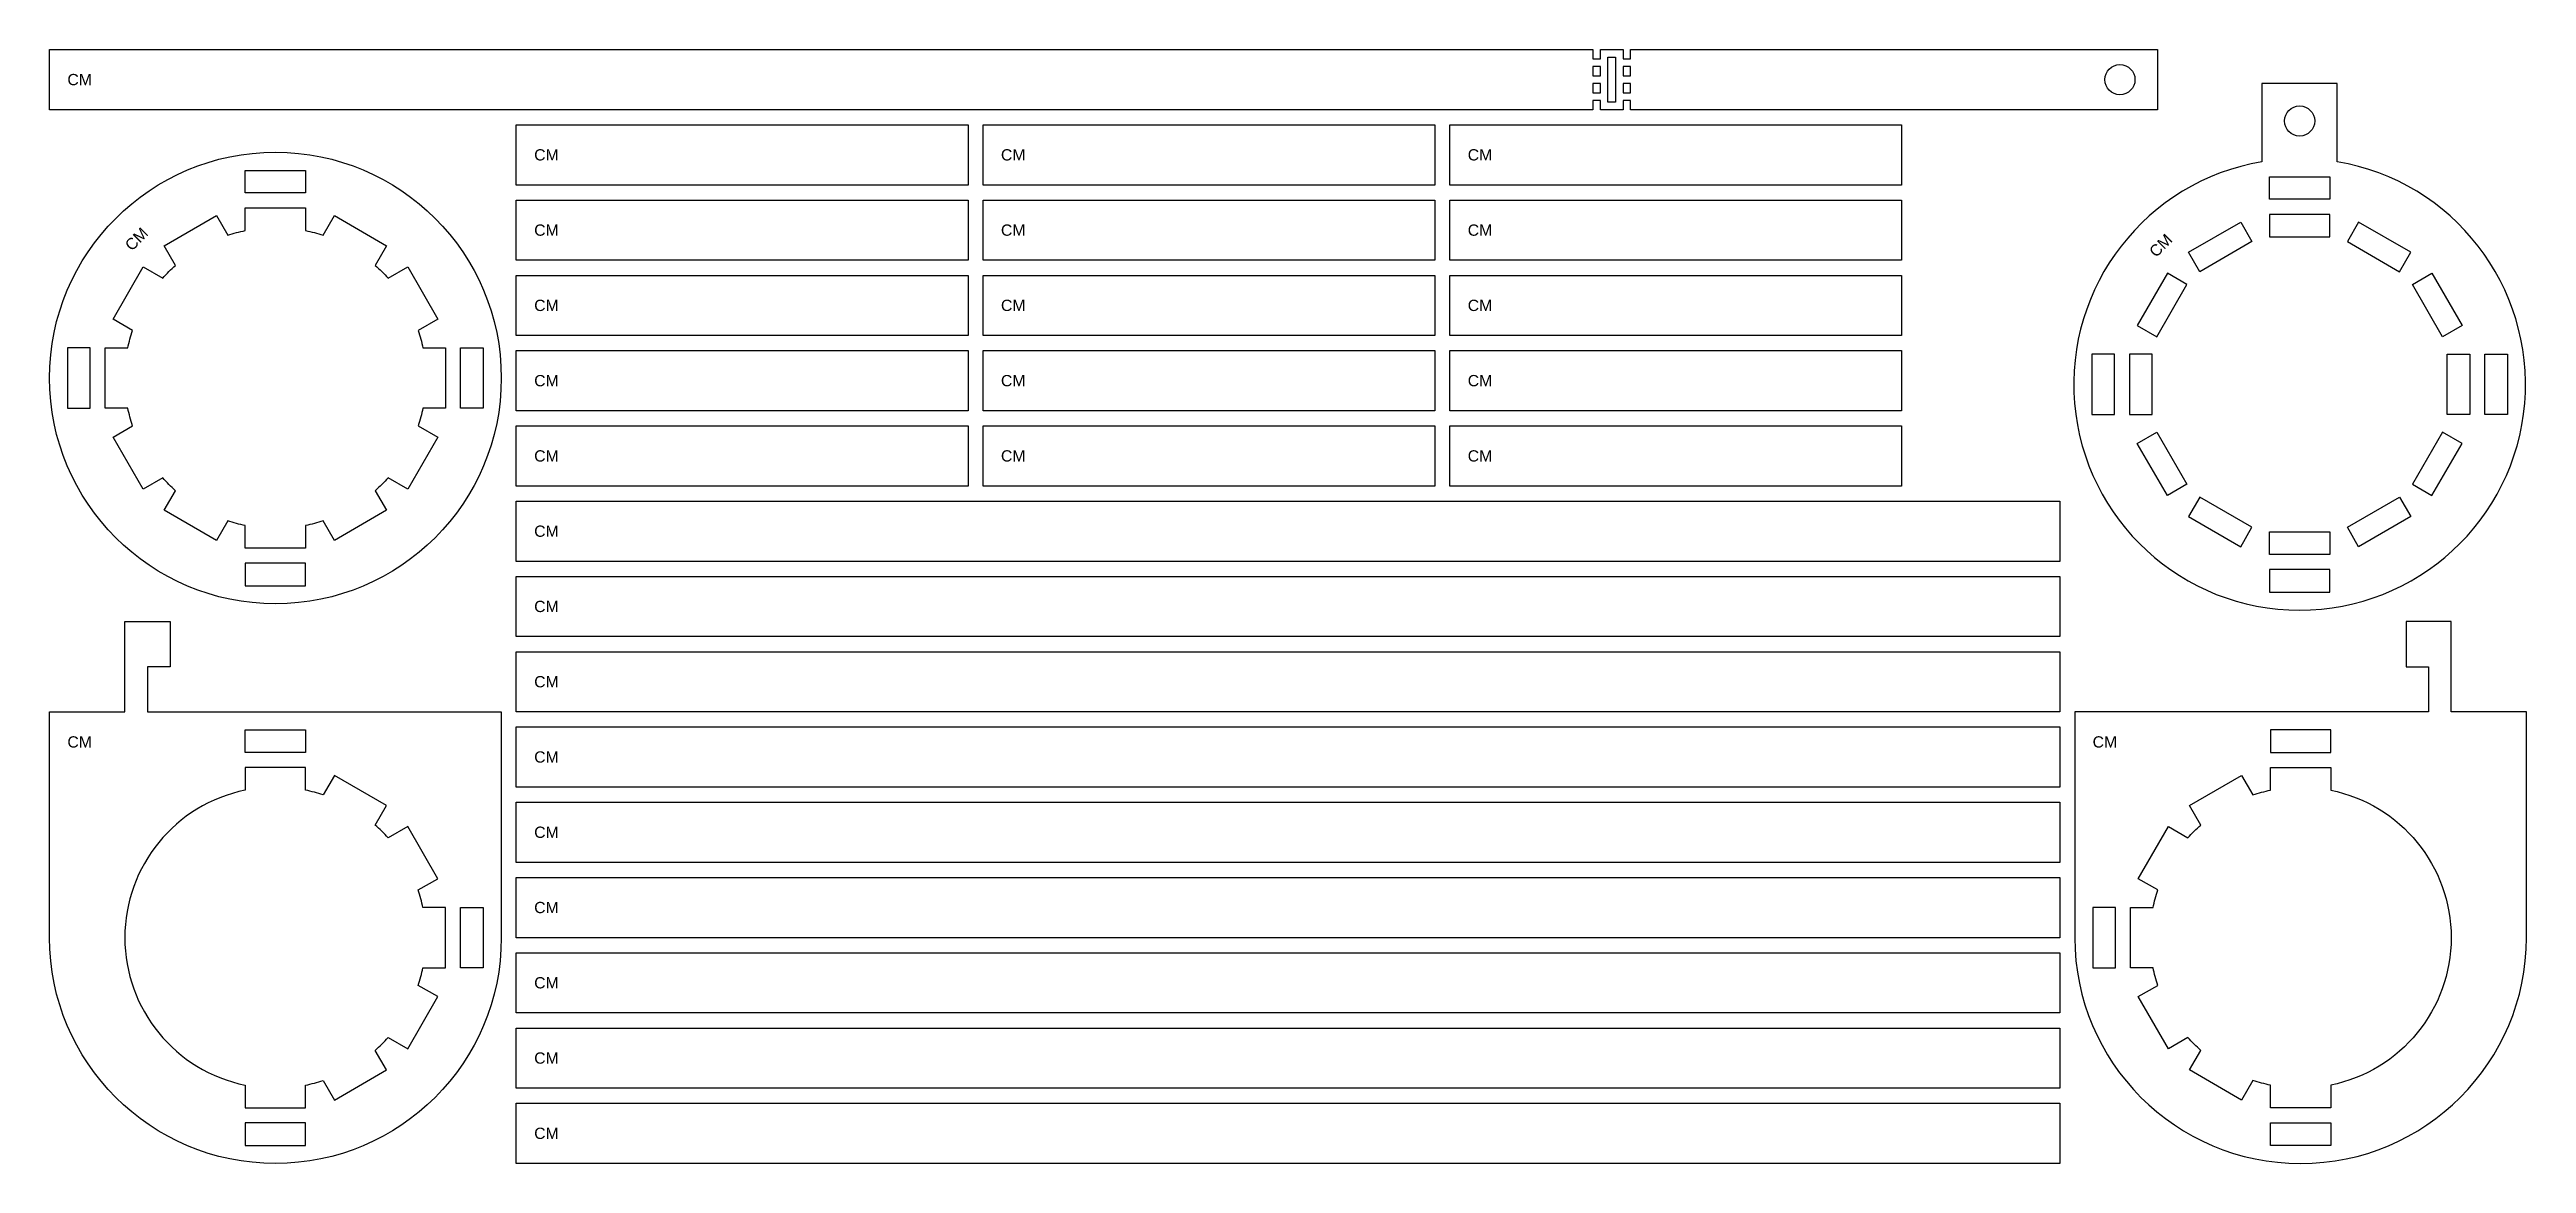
# Model space of a CAD drawing. Header units: millimetres. Extents: x 2967 to 3296, y 1279 to 1427.
import ezdxf

# ---------------------------------------------------------------- set-up
doc = ezdxf.new("R2010")
doc.units = ezdxf.units.MM
for name, color, linetype in [('0 - Marcacao', 6, 'Continuous'), ('1 - Interna', 3, 'Continuous'), ('2 - Externa', 1, 'Continuous')]:
    doc.layers.add(name, color=color, linetype=linetype)
doc.styles.get("Standard").update_dxf_attribs({"font": 'arial.ttf'})

msp = doc.modelspace()

# ---------------------------------------------------------------- linework, layer by layer
at = {"layer": '1 - Interna'}
for points in [[(3173.98, 1425.59), (3174.98, 1425.59), (3174.98, 1419.59), (3173.98, 1419.59)], [(3171.98, 1423.09), (3172.98, 1423.09), (3172.98, 1424.34), (3171.98, 1424.34)], [(3171.98, 1420.84), (3172.98, 1420.84), (3172.98, 1422.09), (3171.98, 1422.09)], [(3176.98, 1423.09), (3176.98, 1424.34), (3175.98, 1424.34), (3175.98, 1423.09)], [(3176.98, 1420.84), (3176.98, 1422.09), (3175.98, 1422.09), (3175.98, 1420.84)], [(3000.98, 1407.54), (2992.98, 1407.54), (2992.98, 1410.54), (3000.98, 1410.54)], [(3269.85, 1406.69), (3261.85, 1406.69), (3261.85, 1409.69), (3269.85, 1409.69)], [(3259.52, 1401.07), (3252.59, 1397.07), (3251.09, 1399.67), (3258.02, 1403.67)], [(3261.85, 1401.69), (3269.85, 1401.69), (3269.85, 1404.69), (3261.85, 1404.69)], [(3272.19, 1401.07), (3279.12, 1397.07), (3280.62, 1399.67), (3273.69, 1403.67)], [(3246.88, 1388.43), (3250.88, 1395.36), (3248.28, 1396.86), (3244.28, 1389.93)], [(3284.82, 1388.43), (3280.82, 1395.36), (3283.42, 1396.86), (3287.42, 1389.93)], [(2972.38, 1378.95), (2972.38, 1386.95), (2969.38, 1386.95), (2969.38, 1378.95)], [(3021.57, 1378.95), (3021.57, 1386.95), (3024.57, 1386.95), (3024.57, 1378.95)], [(3241.26, 1378.1), (3241.26, 1386.1), (3238.26, 1386.1), (3238.26, 1378.1)], [(3246.26, 1378.1), (3246.26, 1386.1), (3243.26, 1386.1), (3243.26, 1378.1)], [(3285.45, 1378.1), (3285.45, 1386.1), (3288.45, 1386.1), (3288.45, 1378.1)], [(3290.45, 1378.1), (3290.45, 1386.1), (3293.45, 1386.1), (3293.45, 1378.1)], [(3246.88, 1375.76), (3250.88, 1368.84), (3248.28, 1367.34), (3244.28, 1374.26)], [(3284.82, 1375.76), (3280.82, 1368.84), (3283.42, 1367.34), (3287.42, 1374.26)], [(3259.52, 1363.13), (3252.59, 1367.13), (3251.09, 1364.53), (3258.02, 1360.53)], [(3272.19, 1363.13), (3279.12, 1367.13), (3280.62, 1364.53), (3273.69, 1360.53)], [(3261.85, 1362.5), (3269.85, 1362.5), (3269.85, 1359.5), (3261.85, 1359.5)], [(3000.98, 1358.35), (2992.98, 1358.35), (2992.98, 1355.35), (3000.98, 1355.35)], [(3269.85, 1357.5), (3261.85, 1357.5), (3261.85, 1354.5), (3269.85, 1354.5)], [(3000.98, 1333.19), (2992.98, 1333.19), (2992.98, 1336.19), (3000.98, 1336.19)], [(3261.98, 1333.19), (3269.98, 1333.19), (3269.98, 1336.19), (3261.98, 1336.19)], [(3021.57, 1304.59), (3021.57, 1312.59), (3024.57, 1312.59), (3024.57, 1304.59)], [(3241.38, 1304.59), (3241.38, 1312.59), (3238.38, 1312.59), (3238.38, 1304.59)], [(3000.98, 1284), (2992.98, 1284), (2992.98, 1281), (3000.98, 1281)], [(3261.98, 1284), (3269.98, 1284), (3269.98, 1281), (3261.98, 1281)]]:
    msp.add_lwpolyline(points, close=True, dxfattribs=at)
for points in [[(3016.57, 1386.95), (3016.57, 1386.95), (3019.57, 1386.95), (3019.57, 1378.95), (3016.57, 1378.95, -0.03023), (3015.95, 1376.61), (3018.55, 1375.11), (3014.55, 1368.19), (3011.95, 1369.69, -0.03023), (3010.24, 1367.98), (3010.24, 1367.98), (3011.74, 1365.38), (3004.81, 1361.38), (3003.31, 1363.98, -0.03023), (3000.98, 1363.35), (3000.98, 1360.35), (2992.98, 1360.35), (2992.98, 1363.35), (2992.98, 1363.35, -0.03023), (2990.64, 1363.98), (2989.14, 1361.38), (2982.22, 1365.38), (2983.72, 1367.98), (2983.72, 1367.98, -0.03023), (2982.01, 1369.69), (2979.41, 1368.19), (2975.41, 1375.11), (2978.01, 1376.61, -0.03023), (2977.38, 1378.95), (2974.38, 1378.95), (2974.38, 1386.95), (2977.38, 1386.95), (2977.38, 1386.95, -0.03023), (2978.01, 1389.28), (2975.41, 1390.78), (2979.41, 1397.71), (2982.01, 1396.21, -0.03023), (2983.72, 1397.92), (2983.72, 1397.92), (2982.22, 1400.52), (2989.14, 1404.52), (2990.64, 1401.92, -0.03023), (2992.98, 1402.54), (2992.98, 1402.54), (2992.98, 1405.54), (3000.98, 1405.54), (3000.98, 1402.54, -0.03023), (3003.31, 1401.92), (3004.81, 1404.52), (3011.74, 1400.52), (3010.24, 1397.92), (3010.24, 1397.92, -0.03023), (3011.95, 1396.21), (3014.55, 1397.71), (3018.55, 1390.78), (3015.95, 1389.28, -0.03023)], [(3003.31, 1289.62), (3004.81, 1287.02), (3011.74, 1291.02), (3010.24, 1293.62, 0.03023), (3011.95, 1295.33), (3011.95, 1295.33), (3014.55, 1293.83), (3018.55, 1300.76), (3015.95, 1302.26, 0.03023), (3016.57, 1304.59), (3016.57, 1304.59), (3019.57, 1304.59), (3019.57, 1312.59), (3016.57, 1312.59, 0.03023), (3015.95, 1314.93), (3018.55, 1316.43), (3014.55, 1323.36), (3011.95, 1321.86), (3011.95, 1321.86, 0.03023), (3010.24, 1323.56), (3011.74, 1326.16), (3004.81, 1330.16), (3003.31, 1327.56, 0.03023), (3000.98, 1328.19), (3000.98, 1331.19), (2992.98, 1331.19), (2992.98, 1328.19), (2992.98, 1328.19, 0.816497), (2992.98, 1289), (2992.98, 1289), (2992.98, 1286), (3000.98, 1286), (3000.98, 1289, 0.03023)], [(3259.64, 1289.62), (3258.14, 1287.02), (3251.22, 1291.02), (3252.72, 1293.62, -0.03023), (3251.01, 1295.33), (3251.01, 1295.33), (3248.41, 1293.83), (3244.41, 1300.76), (3247.01, 1302.26, -0.03023), (3246.38, 1304.59), (3246.38, 1304.59), (3243.38, 1304.59), (3243.38, 1312.59), (3246.38, 1312.59, -0.03023), (3247.01, 1314.93), (3244.41, 1316.43), (3248.41, 1323.36), (3251.01, 1321.86), (3251.01, 1321.86, -0.03023), (3252.72, 1323.56), (3251.22, 1326.16), (3258.14, 1330.16), (3259.64, 1327.56, -0.03023), (3261.98, 1328.19), (3261.98, 1331.19), (3269.98, 1331.19), (3269.98, 1328.19), (3269.98, 1328.19, -0.816497), (3269.98, 1289), (3269.98, 1289), (3269.98, 1286), (3261.98, 1286), (3261.98, 1289, -0.03023)]]:
    msp.add_lwpolyline(points, format="xyb", close=True, dxfattribs=at)
for centre in [(3241.98, 1422.59), (3265.85, 1417.1)]:
    msp.add_circle(centre, 2, dxfattribs=at)
at = {"layer": '2 - Externa'}
for points in [[(3172.98, 1425.34), (3172.98, 1426.59), (3175.98, 1426.59), (3175.98, 1425.34), (3176.98, 1425.34), (3176.98, 1426.59), (3246.98, 1426.59), (3246.98, 1418.59), (3176.98, 1418.59), (3176.98, 1419.84), (3175.98, 1419.84), (3175.98, 1418.59), (3172.98, 1418.59), (3172.98, 1419.84), (3171.98, 1419.84), (3171.98, 1418.59), (2966.98, 1418.59), (2966.98, 1426.59), (3171.98, 1426.59), (3171.98, 1425.34)], [(3088.98, 1408.59), (3028.98, 1408.59), (3028.98, 1416.59), (3088.98, 1416.59)], [(3150.98, 1408.59), (3090.98, 1408.59), (3090.98, 1416.59), (3150.98, 1416.59)], [(3212.98, 1408.59), (3152.98, 1408.59), (3152.98, 1416.59), (3212.98, 1416.59)], [(3088.98, 1398.59), (3028.98, 1398.59), (3028.98, 1406.59), (3088.98, 1406.59)], [(3150.98, 1398.59), (3090.98, 1398.59), (3090.98, 1406.59), (3150.98, 1406.59)], [(3212.98, 1398.59), (3152.98, 1398.59), (3152.98, 1406.59), (3212.98, 1406.59)], [(3088.98, 1388.59), (3028.98, 1388.59), (3028.98, 1396.59), (3088.98, 1396.59)], [(3150.98, 1388.59), (3090.98, 1388.59), (3090.98, 1396.59), (3150.98, 1396.59)], [(3212.98, 1388.59), (3152.98, 1388.59), (3152.98, 1396.59), (3212.98, 1396.59)], [(3088.98, 1378.59), (3028.98, 1378.59), (3028.98, 1386.59), (3088.98, 1386.59)], [(3150.98, 1378.59), (3090.98, 1378.59), (3090.98, 1386.59), (3150.98, 1386.59)], [(3212.98, 1378.59), (3152.98, 1378.59), (3152.98, 1386.59), (3212.98, 1386.59)], [(3088.98, 1368.59), (3028.98, 1368.59), (3028.98, 1376.59), (3088.98, 1376.59)], [(3150.98, 1368.59), (3090.98, 1368.59), (3090.98, 1376.59), (3150.98, 1376.59)], [(3212.98, 1368.59), (3152.98, 1368.59), (3152.98, 1376.59), (3212.98, 1376.59)], [(3028.98, 1366.59), (3233.98, 1366.59), (3233.98, 1358.59), (3028.98, 1358.59)], [(3028.98, 1356.59), (3233.98, 1356.59), (3233.98, 1348.59), (3028.98, 1348.59)], [(3028.98, 1346.59), (3233.98, 1346.59), (3233.98, 1338.59), (3028.98, 1338.59)], [(3028.98, 1336.59), (3233.98, 1336.59), (3233.98, 1328.59), (3028.98, 1328.59)], [(3028.98, 1326.59), (3233.98, 1326.59), (3233.98, 1318.59), (3028.98, 1318.59)], [(3028.98, 1316.59), (3233.98, 1316.59), (3233.98, 1308.59), (3028.98, 1308.59)], [(3028.98, 1306.59), (3233.98, 1306.59), (3233.98, 1298.59), (3028.98, 1298.59)], [(3028.98, 1296.59), (3233.98, 1296.59), (3233.98, 1288.59), (3028.98, 1288.59)], [(3028.98, 1286.59), (3233.98, 1286.59), (3233.98, 1278.59), (3028.98, 1278.59)]]:
    msp.add_lwpolyline(points, close=True, dxfattribs=at)
for points in [[(3270.85, 1411.68), (3270.85, 1422.1), (3260.85, 1422.1), (3260.85, 1411.68, 11.91608)], [(2979.98, 1338.59), (3026.98, 1338.59), (3026.98, 1308.59, -1), (2966.98, 1308.59), (2966.98, 1338.59), (2976.98, 1338.59), (2976.98, 1350.59), (2982.98, 1350.59), (2982.98, 1344.59), (2979.98, 1344.59)], [(3282.98, 1338.59), (3235.98, 1338.59), (3235.98, 1308.59, 1), (3295.98, 1308.59), (3295.98, 1338.59), (3285.98, 1338.59), (3285.98, 1350.59), (3279.98, 1350.59), (3279.98, 1344.59), (3282.98, 1344.59)]]:
    msp.add_lwpolyline(points, format="xyb", close=True, dxfattribs=at)
msp.add_circle((2996.98, 1382.95), 30, dxfattribs=at)

# ---------------------------------------------------------------- texts
at = {"layer": '0 - Marcacao', "char_height": 1.5, "attachment_point": 5}
for insert in [(2970.98, 1422.59), (3032.98, 1412.59), (3094.98, 1412.59), (3156.98, 1412.59), (3032.98, 1402.59), (3094.98, 1402.59), (3156.98, 1402.59), (3032.98, 1392.59), (3094.98, 1392.59), (3156.98, 1392.59), (3032.98, 1382.59), (3094.98, 1382.59), (3156.98, 1382.59), (3032.98, 1372.59), (3094.98, 1372.59), (3156.98, 1372.59), (3032.98, 1362.59), (3032.98, 1352.59), (3032.98, 1342.59), (2970.98, 1334.59), (3032.98, 1332.59), (3239.98, 1334.59), (3032.98, 1322.59), (3032.98, 1312.59), (3032.98, 1302.59), (3032.98, 1292.59), (3032.98, 1282.59)]:
    msp.add_mtext_dynamic_manual_height_columns('CM', width=1.3262, gutter_width=12.5, heights=[0], dxfattribs=dict(at, insert=insert))
at = {"layer": '0 - Marcacao', "char_height": 1.5, "attachment_point": 5, "rotation": 45}
for insert in [(2978.53, 1401.4), (3247.4, 1400.55)]:
    msp.add_mtext_dynamic_manual_height_columns('CM', width=1.3262, gutter_width=12.5, heights=[0], dxfattribs=dict(at, insert=insert))

doc.saveas('drawing.dxf')
